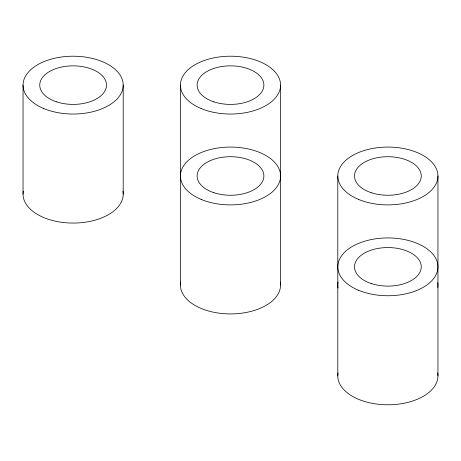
<?xml version="1.0" encoding="UTF-8"?>
<svg xmlns="http://www.w3.org/2000/svg" width="461" height="461" viewBox="0 0 461 461"><rect width="100%" height="100%" fill="white"/><g stroke="black" fill="none" stroke-linecap="round" stroke-linejoin="round"><path stroke-width="0.69" d="M437.95 175.981L437.95 375.876M337.798 175.981L337.798 375.876M280.576 85.124L280.576 285.019M180.424 85.124L180.424 285.019M123.202 85.124L123.202 194.156M23.05 85.124L23.05 194.156M122.937 191.171A50.076 28.91 0 0 1 73.126 223.066A50.076 28.91 0 0 1 23.315 191.171M280.311 282.028A50.076 28.91 0 0 1 230.5 313.929A50.076 28.91 0 0 1 180.689 282.028M437.777 282.628A50.076 28.91 0 0 1 437.777 287.405M338.063 288.004A50.076 28.91 0 0 1 338.063 282.028M437.685 372.891A50.076 28.91 0 0 1 387.874 404.787A50.076 28.91 0 0 1 338.063 372.891M43.743 108.537A50.076 28.91 0 0 0 122.937 88.109A50.076 28.91 0 0 0 52.698 58.726A50.076 28.91 0 0 0 43.743 108.537M56.432 101.818A33.382 19.276 0 0 0 106.508 85.124A33.382 19.276 0 0 0 56.432 68.435A33.382 19.276 0 0 0 56.432 101.818M201.117 199.394A50.076 28.91 0 0 0 280.311 178.972A50.076 28.91 0 0 0 210.072 149.589A50.076 28.91 0 0 0 201.117 199.394M213.806 192.675A33.382 19.276 0 0 0 263.882 175.981A33.382 19.276 0 0 0 213.806 159.293A33.382 19.276 0 0 0 213.806 192.675M201.117 108.537A50.076 28.91 0 0 0 280.311 88.109A50.076 28.91 0 0 0 210.072 58.726A50.076 28.91 0 0 0 201.117 108.537M213.806 101.818A33.382 19.276 0 0 0 263.882 85.124A33.382 19.276 0 0 0 213.806 68.435A33.382 19.276 0 0 0 213.806 101.818M358.491 199.394A50.076 28.91 0 0 0 437.685 178.972A50.076 28.91 0 0 0 367.446 149.589A50.076 28.91 0 0 0 358.491 199.394M371.18 192.675A33.382 19.276 0 0 0 421.256 175.981A33.382 19.276 0 0 0 371.18 159.293A33.382 19.276 0 0 0 371.18 192.675M358.491 290.251A50.076 28.91 0 0 0 437.685 269.829A50.076 28.91 0 0 0 367.446 240.446A50.076 28.91 0 0 0 358.491 290.251M371.18 283.532A33.382 19.276 0 0 0 421.256 266.844A33.382 19.276 0 0 0 371.18 250.15A33.382 19.276 0 0 0 371.18 283.532"/></g></svg>
